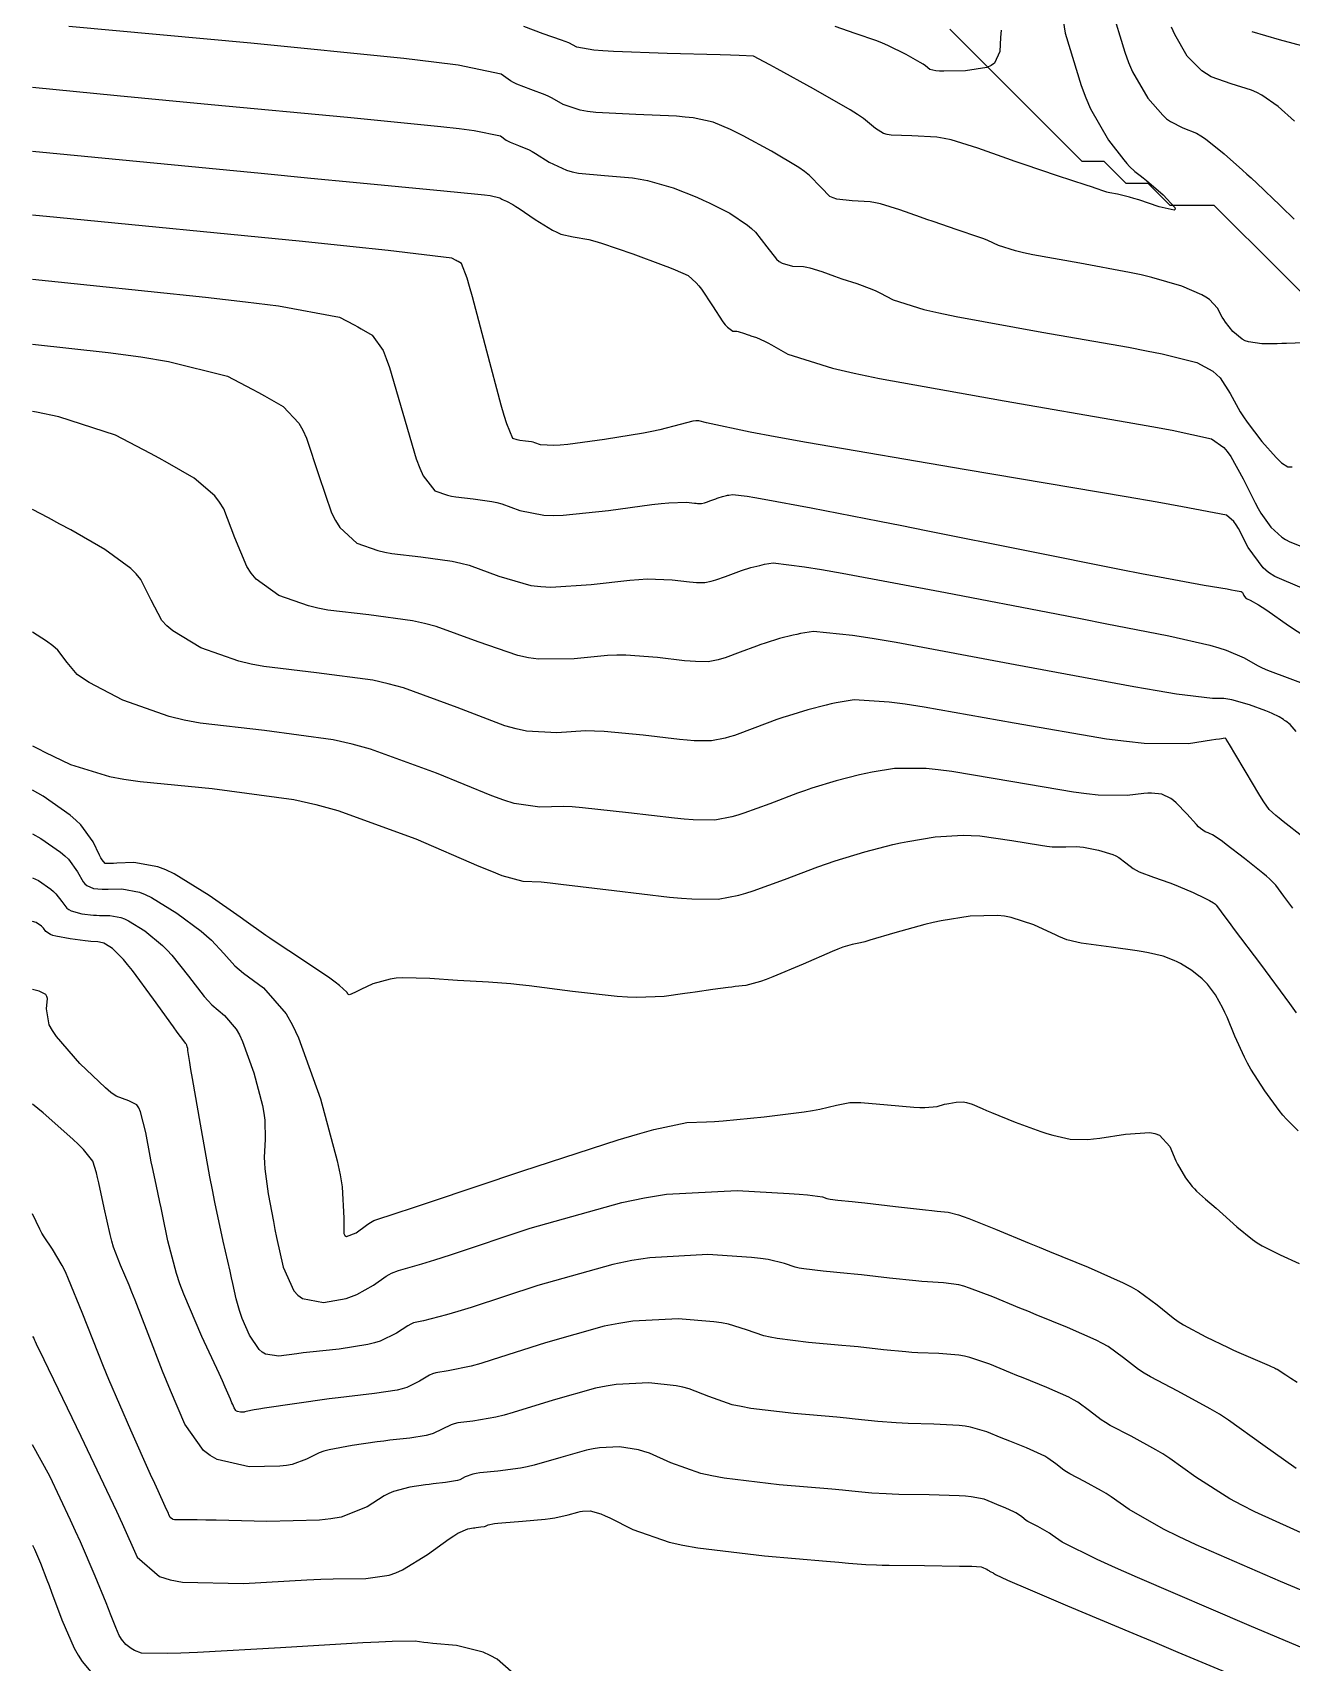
# Model space of a CAD drawing. Header units: metres. Extents: x 837117 to 838479, y 1189012 to 1191015.
# Drawn here: x 837476.5 to 837533.6, y 1189123.3 to 1189197.3 of the extents above; entities that cross this region are included whole.
import ezdxf

# ---------------------------------------------------------------- set-up
doc = ezdxf.new("R2010")
doc.units = ezdxf.units.M
doc.header["$LTSCALE"] = 0.3
for name, color, linetype in [('COTAS 10', 1, 'Continuous'), ('COTAS INT', 252, 'Continuous'), ('DRENAJE', 5, 'Continuous')]:
    doc.layers.add(name, color=color, linetype=linetype)

msp = doc.modelspace()

# ---------------------------------------------------------------- linework, layer by layer
at = {"layer": 'COTAS 10'}
for points in [[(837520.441, 1189197.37), (837520.426, 1189197.207), (837520.413, 1189197.041), (837520.383, 1189196.411), (837520.132, 1189195.877), (837519.981, 1189195.772), (837519.793, 1189195.685), (837518.818, 1189195.527), (837517.835, 1189195.515), (837517.643, 1189195.521), (837517.485, 1189195.53), (837517.202, 1189195.599), (837517.003, 1189195.76), (837516.898, 1189195.827), (837516.77, 1189195.905), (837516.129, 1189196.271), (837515.299, 1189196.681), (837515.052, 1189196.786), (837514.799, 1189196.888), (837513.823, 1189197.227), (837512.912, 1189197.537)], [(837534.091, 1189172.067), (837532.846, 1189172.595), (837532.567, 1189172.786), (837532.317, 1189172.995), (837531.649, 1189173.913), (837531.204, 1189174.772), (837531.093, 1189174.945), (837530.989, 1189175.09), (837530.657, 1189175.38), (837528.667, 1189175.76), (837527.518, 1189175.962), (837526.108, 1189176.206), (837518.855, 1189177.436), (837511.605, 1189178.678), (837510.197, 1189178.929), (837509.05, 1189179.14), (837507.075, 1189179.567), (837506.723, 1189179.655), (837506.599, 1189179.653), (837506.463, 1189179.638), (837505.88, 1189179.488), (837504.955, 1189179.246), (837504.605, 1189179.173), (837504.213, 1189179.099), (837502.458, 1189178.811), (837500.781, 1189178.589), (837500.439, 1189178.557), (837500.15, 1189178.537), (837499.547, 1189178.57), (837499.286, 1189178.666), (837499.212, 1189178.686), (837499.137, 1189178.703), (837498.863, 1189178.74), (837498.608, 1189178.769), (837498.545, 1189178.781), (837498.486, 1189178.795), (837498.301, 1189178.861), (837498.02, 1189179.515), (837497.9, 1189179.901), (837497.762, 1189180.375), (837497.113, 1189182.824), (837496.47, 1189185.275), (837496.335, 1189185.749), (837496.22, 1189186.135), (837495.962, 1189186.792), (837495.813, 1189186.877), (837495.766, 1189186.903), (837495.717, 1189186.93), (837495.52, 1189187.034), (837492.643, 1189187.384), (837490.905, 1189187.566), (837488.759, 1189187.785), (837477.607, 1189188.882), (837476.514, 1189188.992)], [(837533.663, 1189157.559), (837533.44, 1189157.857), (837533.255, 1189158.106), (837532.9, 1189158.596), (837532.615, 1189158.885), (837532.475, 1189159.007), (837532.307, 1189159.148), (837531.479, 1189159.808), (837530.646, 1189160.446), (837530.476, 1189160.574), (837530.332, 1189160.68), (837530.029, 1189160.883), (837529.896, 1189160.942), (837529.859, 1189160.957), (837529.822, 1189160.971), (837529.686, 1189161.018), (837529.478, 1189161.171), (837529.394, 1189161.251), (837529.3, 1189161.349), (837528.865, 1189161.839), (837528.382, 1189162.339), (837528.257, 1189162.443), (837528.136, 1189162.531), (837527.729, 1189162.724), (837527.255, 1189162.773), (837527.092, 1189162.771), (837526.914, 1189162.762), (837526.154, 1189162.672), (837524.842, 1189162.684), (837524.316, 1189162.74), (837523.72, 1189162.818), (837520.977, 1189163.286), (837518.205, 1189163.754), (837517.59, 1189163.832), (837517.04, 1189163.886), (837515.605, 1189163.896), (837514.589, 1189163.725), (837514.303, 1189163.667), (837514.016, 1189163.603), (837512.963, 1189163.334), (837511.852, 1189162.991), (837511.528, 1189162.881), (837511.197, 1189162.765), (837509.942, 1189162.291), (837508.77, 1189161.864), (837508.491, 1189161.777), (837508.232, 1189161.703), (837507.46, 1189161.55), (837506.469, 1189161.561), (837506.071, 1189161.59), (837505.62, 1189161.631), (837503.546, 1189161.875), (837501.454, 1189162.11), (837500.992, 1189162.145), (837500.58, 1189162.167), (837499.518, 1189162.142), (837498.355, 1189162.31), (837497.88, 1189162.455), (837497.338, 1189162.643), (837494.831, 1189163.675), (837491.845, 1189164.769), (837491.002, 1189164.996), (837490.152, 1189165.189), (837487.024, 1189165.609), (837484.108, 1189165.946), (837483.391, 1189166.086), (837482.714, 1189166.246), (837480.599, 1189166.994), (837479.082, 1189167.791), (837478.783, 1189167.982), (837478.536, 1189168.16), (837478.08, 1189168.697), (837477.653, 1189169.26), (837477.425, 1189169.455), (837477.149, 1189169.667), (837476.514, 1189170.08)], [(837533.821, 1189132.147), (837532.306, 1189133.222), (837530.756, 1189134.329), (837530.336, 1189134.6), (837529.921, 1189134.856), (837528.459, 1189135.649), (837527.207, 1189136.302), (837526.925, 1189136.469), (837526.67, 1189136.63), (837525.985, 1189137.16), (837525.291, 1189137.67), (837525.031, 1189137.819), (837524.742, 1189137.97), (837523.451, 1189138.544), (837522.029, 1189139.119), (837521.657, 1189139.271), (837521.293, 1189139.42), (837520.057, 1189139.932), (837518.999, 1189140.328), (837518.748, 1189140.405), (837518.514, 1189140.466), (837517.822, 1189140.567), (837517.099, 1189140.602), (837516.845, 1189140.623), (837516.569, 1189140.648), (837515.381, 1189140.777), (837514.107, 1189140.922), (837513.776, 1189140.957), (837513.455, 1189140.99), (837512.374, 1189141.091), (837511.486, 1189141.198), (837511.286, 1189141.235), (837511.105, 1189141.274), (837510.621, 1189141.443), (837509.87, 1189141.62), (837509.522, 1189141.664), (837509.113, 1189141.707), (837507.132, 1189141.843), (837504.504, 1189141.703), (837503.688, 1189141.571), (837502.834, 1189141.399), (837499.43, 1189140.44), (837496.411, 1189139.451), (837495.799, 1189139.26), (837495.284, 1189139.105), (837494.236, 1189138.844), (837493.796, 1189138.742), (837493.666, 1189138.686), (837493.531, 1189138.62), (837493.013, 1189138.282), (837492.284, 1189137.92), (837492.016, 1189137.838), (837491.72, 1189137.763), (837490.415, 1189137.559), (837489.089, 1189137.418), (837488.779, 1189137.383), (837488.495, 1189137.349), (837487.679, 1189137.244), (837487.079, 1189137.33), (837486.931, 1189137.418), (837486.791, 1189137.534), (837486.353, 1189138.183), (837486.025, 1189138.943), (837485.954, 1189139.129), (837485.893, 1189139.303), (837485.744, 1189139.844), (837485.6, 1189140.529), (837485.54, 1189140.795), (837485.473, 1189141.094), (837485.16, 1189142.449), (837484.778, 1189144.218), (837484.666, 1189144.778), (837484.553, 1189145.368), (837484.122, 1189147.752), (837483.764, 1189149.835), (837483.697, 1189150.236), (837483.643, 1189150.561), (837483.56, 1189151.098), (837483.559, 1189151.148), (837483.557, 1189151.166), (837483.553, 1189151.185), (837483.531, 1189151.269), (837483.502, 1189151.35), (837483.494, 1189151.367), (837483.486, 1189151.381), (837483.456, 1189151.416), (837483.214, 1189151.737), (837483.073, 1189151.933), (837482.898, 1189152.174), (837481.999, 1189153.432), (837481.038, 1189154.734), (837480.825, 1189155.003), (837480.635, 1189155.232), (837480.14, 1189155.732), (837479.827, 1189155.925), (837479.751, 1189155.961), (837479.68, 1189155.989), (837479.465, 1189156.029), (837479.161, 1189156.043), (837479.035, 1189156.056), (837478.891, 1189156.073), (837478.217, 1189156.164), (837477.566, 1189156.286), (837477.436, 1189156.322), (837477.328, 1189156.359), (837477.119, 1189156.501), (837477.009, 1189156.654), (837476.963, 1189156.698), (837476.911, 1189156.742), (837476.67, 1189156.91), (837476.514, 1189156.958)], [(837498.599, 1189122.6), (837497.576, 1189123.489), (837497.271, 1189123.668), (837496.955, 1189123.818), (837495.732, 1189124.114), (837494.662, 1189124.208), (837494.443, 1189124.231), (837494.256, 1189124.251), (837493.86, 1189124.312), (837492.815, 1189124.296), (837492.22, 1189124.269), (837491.492, 1189124.232), (837487.757, 1189124.014), (837483.992, 1189123.805), (837483.244, 1189123.774), (837482.624, 1189123.753), (837481.453, 1189123.774), (837481.139, 1189123.89), (837481.061, 1189123.929), (837480.986, 1189123.972), (837480.747, 1189124.155), (837480.545, 1189124.399), (837480.494, 1189124.48), (837480.444, 1189124.568), (837480.282, 1189124.936), (837480.049, 1189125.542), (837479.955, 1189125.779), (837479.847, 1189126.047), (837479.351, 1189127.267), (837478.683, 1189128.823), (837478.467, 1189129.303), (837478.238, 1189129.803), (837477.297, 1189131.788), (837476.514, 1189133.217)]]:
    msp.add_lwpolyline(points, dxfattribs=at)
at = {"layer": 'COTAS INT'}
for points in [[(837525.434, 1189198.397), (837526.044, 1189196.381), (837526.221, 1189195.916), (837526.403, 1189195.491), (837527.091, 1189194.293), (837527.769, 1189193.519), (837527.944, 1189193.361), (837528.115, 1189193.228), (837528.686, 1189192.952), (837529.299, 1189192.7), (837529.496, 1189192.582), (837529.704, 1189192.443), (837530.551, 1189191.77), (837531.387, 1189191.029), (837531.587, 1189190.849), (837531.773, 1189190.679), (837532.334, 1189190.153), (837532.836, 1189189.668), (837532.985, 1189189.523), (837533.138, 1189189.374), (837533.73, 1189188.798)], [(837523.201, 1189198.106), (837523.349, 1189197.247), (837524.07, 1189194.863), (837524.28, 1189194.313), (837524.495, 1189193.81), (837525.308, 1189192.394), (837526.003, 1189191.502), (837526.143, 1189191.33), (837526.261, 1189191.19), (837526.498, 1189190.959), (837526.75, 1189190.785), (837526.877, 1189190.682), (837527.03, 1189190.556), (837527.788, 1189189.903), (837528.321, 1189189.328), (837528.332, 1189189.251), (837528.283, 1189189.21), (837527.612, 1189189.358), (837526.678, 1189189.678), (837526.463, 1189189.745), (837526.267, 1189189.803), (837525.717, 1189189.935), (837525.364, 1189189.999), (837525.292, 1189190.014), (837525.231, 1189190.028), (837525.104, 1189190.067), (837524.749, 1189190.195), (837524.544, 1189190.264), (837524.293, 1189190.347), (837523.002, 1189190.771), (837521.479, 1189191.28), (837521.082, 1189191.417), (837520.695, 1189191.553), (837519.389, 1189192.031), (837518.177, 1189192.4), (837517.85, 1189192.467), (837517.526, 1189192.52), (837516.389, 1189192.583), (837515.459, 1189192.613), (837515.266, 1189192.644), (837515.102, 1189192.685), (837514.74, 1189192.916), (837514.199, 1189193.373), (837513.921, 1189193.556), (837513.588, 1189193.764), (837511.924, 1189194.72), (837510.276, 1189195.626), (837509.953, 1189195.802), (837509.688, 1189195.945), (837509.213, 1189196.193), (837508.552, 1189196.234), (837508.17, 1189196.247), (837507.701, 1189196.262), (837505.289, 1189196.322), (837502.852, 1189196.406), (837502.368, 1189196.435), (837501.966, 1189196.468), (837501.201, 1189196.607), (837500.828, 1189196.796), (837500.673, 1189196.858), (837500.495, 1189196.926), (837499.667, 1189197.209), (837498.787, 1189197.548)], [(837534.166, 1189183.193), (837533.374, 1189183.164), (837533.165, 1189183.159), (837532.961, 1189183.155), (837532.264, 1189183.148), (837531.656, 1189183.235), (837531.509, 1189183.289), (837531.371, 1189183.356), (837530.946, 1189183.707), (837530.617, 1189184.136), (837530.538, 1189184.251), (837530.465, 1189184.366), (837530.247, 1189184.769), (837529.889, 1189185.163), (837529.728, 1189185.271), (837529.54, 1189185.379), (837528.639, 1189185.768), (837527.274, 1189186.163), (837526.793, 1189186.275), (837526.268, 1189186.389), (837524.001, 1189186.81), (837521.882, 1189187.193), (837521.45, 1189187.283), (837521.085, 1189187.366), (837520.325, 1189187.604), (837519.84, 1189187.831), (837519.649, 1189187.907), (837519.433, 1189187.988), (837518.447, 1189188.326), (837517.35, 1189188.692), (837517.064, 1189188.791), (837516.786, 1189188.889), (837515.845, 1189189.233), (837514.972, 1189189.499), (837514.737, 1189189.548), (837514.504, 1189189.586), (837513.685, 1189189.631), (837512.981, 1189189.708), (837512.821, 1189189.766), (837512.676, 1189189.839), (837512.277, 1189190.233), (837511.749, 1189190.79), (837511.523, 1189190.966), (837511.262, 1189191.151), (837510.029, 1189191.895), (837508.736, 1189192.586), (837508.437, 1189192.737), (837508.163, 1189192.87), (837507.385, 1189193.206), (837506.474, 1189193.393), (837506.116, 1189193.433), (837505.712, 1189193.468), (837503.868, 1189193.549), (837502.059, 1189193.648), (837501.676, 1189193.693), (837501.344, 1189193.745), (837500.57, 1189194.001), (837500.078, 1189194.292), (837499.924, 1189194.367), (837499.762, 1189194.439), (837499.111, 1189194.681), (837498.477, 1189194.925), (837498.326, 1189194.999), (837498.186, 1189195.076), (837497.765, 1189195.377), (837495.811, 1189195.786), (837494.704, 1189195.931), (837493.351, 1189196.09), (837486.418, 1189196.779), (837478.163, 1189197.54)], [(837533.745, 1189193.242), (837533.006, 1189193.907), (837532.263, 1189194.431), (837532.037, 1189194.549), (837531.801, 1189194.656), (837530.875, 1189194.945), (837529.969, 1189195.266), (837529.746, 1189195.393), (837529.535, 1189195.536), (837528.874, 1189196.192), (837528.311, 1189197.172), (837528.163, 1189197.519)], [(837534.303, 1189196.612), (837533.064, 1189196.938), (837531.823, 1189197.303)], [(837476.514, 1189194.784), (837480.356, 1189194.415), (837482.556, 1189194.205), (837484.609, 1189194.011), (837490.792, 1189193.436), (837495.032, 1189193.014), (837495.86, 1189192.917), (837496.537, 1189192.828), (837497.732, 1189192.578), (837497.989, 1189192.394), (837498.075, 1189192.347), (837498.168, 1189192.302), (837498.555, 1189192.152), (837499.029, 1189191.952), (837499.175, 1189191.875), (837499.329, 1189191.788), (837499.939, 1189191.395), (837500.722, 1189191.023), (837500.984, 1189190.95), (837501.266, 1189190.889), (837502.448, 1189190.777), (837503.722, 1189190.674), (837504.062, 1189190.619), (837504.397, 1189190.553), (837505.558, 1189190.219), (837506.638, 1189189.795), (837506.921, 1189189.671), (837507.196, 1189189.546), (837508.134, 1189189.07), (837508.935, 1189188.537), (837509.124, 1189188.376), (837509.299, 1189188.208), (837509.814, 1189187.55), (837510.25, 1189186.993), (837510.375, 1189186.887), (837510.503, 1189186.804), (837510.98, 1189186.679), (837511.481, 1189186.651), (837511.623, 1189186.628), (837511.767, 1189186.599), (837512.302, 1189186.436), (837512.877, 1189186.225), (837513.047, 1189186.166), (837513.222, 1189186.105), (837513.893, 1189185.881), (837514.573, 1189185.628), (837514.754, 1189185.55), (837514.932, 1189185.468), (837515.545, 1189185.14), (837516.939, 1189184.703), (837517.608, 1189184.552), (837518.401, 1189184.388), (837522.286, 1189183.686), (837526.215, 1189182.995), (837527.035, 1189182.838), (837527.738, 1189182.695), (837529.312, 1189182.305), (837530.041, 1189181.911), (837530.213, 1189181.765), (837530.371, 1189181.605), (837530.832, 1189180.895), (837531.281, 1189180.067), (837531.431, 1189179.832), (837531.592, 1189179.594), (837532.269, 1189178.715), (837532.906, 1189177.994), (837533.043, 1189177.857), (837533.162, 1189177.746), (837533.449, 1189177.57), (837533.632, 1189177.572)], [(837476.514, 1189191.884), (837486.88, 1189190.883), (837489.136, 1189190.666), (837491.054, 1189190.482), (837495.165, 1189190.092), (837496.713, 1189189.939), (837497.015, 1189189.903), (837497.263, 1189189.871), (837497.699, 1189189.779), (837497.793, 1189189.712), (837497.824, 1189189.695), (837497.858, 1189189.678), (837498, 1189189.624), (837498.296, 1189189.465), (837498.427, 1189189.383), (837498.579, 1189189.284), (837499.308, 1189188.789), (837500.099, 1189188.301), (837500.292, 1189188.207), (837500.472, 1189188.131), (837501.027, 1189188.004), (837501.733, 1189187.879), (837502.008, 1189187.804), (837502.319, 1189187.712), (837503.731, 1189187.232), (837505.113, 1189186.72), (837505.404, 1189186.606), (837505.657, 1189186.505), (837506.24, 1189186.245), (837506.608, 1189185.924), (837506.725, 1189185.786), (837506.849, 1189185.625), (837507.351, 1189184.868), (837507.824, 1189184.146), (837507.93, 1189184.009), (837508.025, 1189183.899), (837508.275, 1189183.727), (837508.458, 1189183.717), (837508.51, 1189183.709), (837508.563, 1189183.698), (837508.758, 1189183.638), (837508.968, 1189183.562), (837509.03, 1189183.54), (837509.094, 1189183.518), (837509.339, 1189183.436), (837509.713, 1189183.269), (837509.859, 1189183.193), (837510.023, 1189183.104), (837510.766, 1189182.677), (837512.793, 1189182.041), (837513.767, 1189181.822), (837514.919, 1189181.583), (837520.57, 1189180.561), (837526.161, 1189179.6), (837527.276, 1189179.4), (837528.203, 1189179.228), (837529.984, 1189178.843), (837530.542, 1189178.442), (837530.697, 1189178.26), (837530.853, 1189178.047), (837531.418, 1189177.02), (837531.954, 1189175.938), (837532.092, 1189175.689), (837532.224, 1189175.463), (837532.664, 1189174.831), (837533.167, 1189174.384), (837533.34, 1189174.275), (837533.528, 1189174.172), (837534.328, 1189173.853)], [(837476.514, 1189186.083), (837484.353, 1189185.274), (837486.166, 1189185.061), (837487.662, 1189184.87), (837490.436, 1189184.36), (837491.098, 1189184.011), (837491.263, 1189183.922), (837491.42, 1189183.835), (837491.92, 1189183.548), (837492.406, 1189182.841), (837492.553, 1189182.49), (837492.706, 1189182.072), (837493.306, 1189179.999), (837493.917, 1189177.932), (837494.076, 1189177.517), (837494.232, 1189177.17), (837494.76, 1189176.487), (837495.332, 1189176.285), (837495.514, 1189176.242), (837495.708, 1189176.204), (837496.496, 1189176.113), (837497.34, 1189176), (837497.57, 1189175.948), (837497.798, 1189175.887), (837498.604, 1189175.591), (837499.704, 1189175.376), (837500.116, 1189175.365), (837500.576, 1189175.375), (837502.625, 1189175.59), (837504.601, 1189175.863), (837505.015, 1189175.91), (837505.37, 1189175.945), (837506.169, 1189175.97), (837506.529, 1189175.928), (837506.607, 1189175.921), (837506.676, 1189175.916), (837506.849, 1189175.914), (837506.982, 1189175.94), (837507.027, 1189175.953), (837507.076, 1189175.968), (837507.279, 1189176.042), (837507.497, 1189176.125), (837507.554, 1189176.145), (837507.611, 1189176.164), (837507.803, 1189176.223), (837507.986, 1189176.27), (837508.036, 1189176.281), (837508.086, 1189176.291), (837508.262, 1189176.321), (837508.915, 1189176.241), (837509.265, 1189176.183), (837509.689, 1189176.109), (837511.829, 1189175.709), (837514.919, 1189175.106), (837515.941, 1189174.904), (837517.035, 1189174.687), (837521.587, 1189173.776), (837525.878, 1189172.921), (837526.807, 1189172.739), (837527.625, 1189172.581), (837529.642, 1189172.21), (837530.683, 1189172.033), (837530.885, 1189171.999), (837531.049, 1189171.97), (837531.329, 1189171.917), (837531.369, 1189171.883), (837531.381, 1189171.866), (837531.394, 1189171.845), (837531.447, 1189171.743), (837531.527, 1189171.634), (837531.556, 1189171.609), (837531.59, 1189171.586), (837531.738, 1189171.523), (837532.108, 1189171.319), (837532.281, 1189171.207), (837532.485, 1189171.071), (837533.477, 1189170.38), (837534.606, 1189169.639)], [(837476.514, 1189183.142), (837479.948, 1189182.762), (837481.426, 1189182.556), (837482.681, 1189182.356), (837485.353, 1189181.687), (837486.479, 1189181.093), (837486.76, 1189180.94), (837487.027, 1189180.793), (837487.879, 1189180.304), (837488.591, 1189179.548), (837488.771, 1189179.231), (837488.943, 1189178.869), (837489.5, 1189177.173), (837490.072, 1189175.489), (837490.253, 1189175.133), (837490.445, 1189174.826), (837491.22, 1189174.114), (837492.177, 1189173.776), (837492.484, 1189173.703), (837492.808, 1189173.64), (837494.128, 1189173.487), (837495.543, 1189173.297), (837495.928, 1189173.21), (837496.31, 1189173.107), (837497.661, 1189172.612), (837499.112, 1189172.192), (837499.557, 1189172.137), (837500.02, 1189172.109), (837501.848, 1189172.228), (837503.596, 1189172.439), (837504.009, 1189172.469), (837504.391, 1189172.486), (837505.513, 1189172.446), (837506.302, 1189172.354), (837506.473, 1189172.338), (837506.625, 1189172.327), (837507.002, 1189172.323), (837507.295, 1189172.381), (837507.393, 1189172.409), (837507.499, 1189172.442), (837507.945, 1189172.605), (837508.422, 1189172.785), (837508.548, 1189172.829), (837508.671, 1189172.871), (837509.093, 1189173.001), (837509.494, 1189173.103), (837509.603, 1189173.127), (837509.711, 1189173.15), (837510.098, 1189173.214), (837511.528, 1189173.041), (837512.295, 1189172.913), (837513.223, 1189172.75), (837517.911, 1189171.873), (837522.956, 1189170.9), (837524.108, 1189170.676), (837525.154, 1189170.472), (837528.048, 1189169.9), (837529.911, 1189169.478), (837530.307, 1189169.369), (837530.651, 1189169.263), (837531.461, 1189168.907), (837532.066, 1189168.559), (837532.281, 1189168.458), (837532.517, 1189168.356), (837533.538, 1189167.968), (837534.541, 1189167.6)], [(837533.813, 1189165.568), (837533.54, 1189165.886), (837533.344, 1189166.032), (837533.291, 1189166.071), (837533.238, 1189166.108), (837533.053, 1189166.232), (837532.734, 1189166.386), (837532.597, 1189166.442), (837532.44, 1189166.503), (837531.698, 1189166.771), (837530.907, 1189167.002), (837530.718, 1189167.04), (837530.544, 1189167.067), (837530.025, 1189167.072), (837528.39, 1189167.265), (837527.513, 1189167.41), (837526.451, 1189167.596), (837521.08, 1189168.598), (837515.678, 1189169.599), (837514.597, 1189169.783), (837513.695, 1189169.926), (837511.934, 1189170.108), (837511.337, 1189170.008), (837511.17, 1189169.974), (837511.001, 1189169.937), (837510.383, 1189169.779), (837509.731, 1189169.578), (837509.541, 1189169.513), (837509.347, 1189169.445), (837508.611, 1189169.167), (837507.923, 1189168.916), (837507.759, 1189168.865), (837507.607, 1189168.822), (837507.155, 1189168.732), (837506.573, 1189168.738), (837506.339, 1189168.755), (837506.075, 1189168.779), (837504.857, 1189168.922), (837503.412, 1189169.027), (837503.003, 1189169.028), (837502.591, 1189169.015), (837501.072, 1189168.866), (837499.465, 1189168.843), (837498.998, 1189168.91), (837498.521, 1189169.009), (837496.717, 1189169.633), (837494.821, 1189170.328), (837494.286, 1189170.472), (837493.746, 1189170.594), (837491.76, 1189170.861), (837489.908, 1189171.075), (837489.453, 1189171.164), (837489.023, 1189171.266), (837487.68, 1189171.741), (837486.657, 1189172.481), (837486.43, 1189172.749), (837486.226, 1189173.046), (837485.693, 1189174.348), (837485.18, 1189175.666), (837484.989, 1189175.973), (837484.777, 1189176.254), (837483.837, 1189177.061), (837482.634, 1189177.751), (837482.257, 1189177.959), (837481.86, 1189178.175), (837480.269, 1189179.014), (837477.7, 1189179.843), (837476.686, 1189180.051), (837476.514, 1189180.081)], [(837534.124, 1189160.795), (837533.236, 1189161.492), (837533.056, 1189161.637), (837532.903, 1189161.761), (837532.59, 1189162.034), (837532.353, 1189162.373), (837532.248, 1189162.538), (837532.127, 1189162.735), (837531.549, 1189163.703), (837530.993, 1189164.648), (837530.885, 1189164.831), (837530.796, 1189164.979), (837530.645, 1189165.228), (837530.626, 1189165.249), (837530.621, 1189165.253), (837530.617, 1189165.257), (837530.604, 1189165.264), (837530.34, 1189165.226), (837530.178, 1189165.201), (837529.977, 1189165.17), (837528.93, 1189165.005), (837526.927, 1189165.024), (837526.125, 1189165.108), (837525.214, 1189165.227), (837521.029, 1189165.942), (837516.942, 1189166.677), (837516.093, 1189166.807), (837515.368, 1189166.906), (837513.769, 1189167.002), (837512.963, 1189166.867), (837512.736, 1189166.82), (837512.508, 1189166.77), (837511.673, 1189166.557), (837510.791, 1189166.284), (837510.534, 1189166.197), (837510.272, 1189166.105), (837509.276, 1189165.729), (837508.347, 1189165.39), (837508.125, 1189165.321), (837507.92, 1189165.262), (837507.307, 1189165.141), (837506.521, 1189165.149), (837506.205, 1189165.173), (837505.847, 1189165.205), (837504.201, 1189165.399), (837502.433, 1189165.568), (837501.997, 1189165.586), (837501.586, 1189165.591), (837500.295, 1189165.504), (837498.91, 1189165.576), (837498.439, 1189165.683), (837497.93, 1189165.826), (837495.774, 1189166.654), (837493.333, 1189167.549), (837492.644, 1189167.734), (837491.949, 1189167.892), (837489.392, 1189168.235), (837487.008, 1189168.51), (837486.422, 1189168.625), (837485.869, 1189168.756), (837484.139, 1189169.367), (837482.87, 1189170.136), (837482.606, 1189170.365), (837482.381, 1189170.603), (837481.886, 1189171.522), (837481.416, 1189172.463), (837481.207, 1189172.714), (837480.963, 1189172.961), (837479.795, 1189173.817), (837478.241, 1189174.709), (837477.753, 1189174.978), (837477.241, 1189175.256), (837476.514, 1189175.64)], [(837476.514, 1189164.923), (837476.778, 1189164.784), (837477.062, 1189164.637), (837478.23, 1189164.065), (837479.994, 1189163.531), (837480.654, 1189163.408), (837481.387, 1189163.296), (837484.656, 1189162.983), (837488.355, 1189162.486), (837489.36, 1189162.258), (837490.357, 1189161.99), (837493.888, 1189160.697), (837496.747, 1189159.46), (837497.321, 1189159.228), (837497.8, 1189159.044), (837498.741, 1189158.78), (837499.575, 1189158.744), (837499.986, 1189158.704), (837500.475, 1189158.651), (837502.89, 1189158.351), (837505.393, 1189158.057), (837505.937, 1189158.008), (837506.417, 1189157.972), (837507.613, 1189157.959), (837508.545, 1189158.144), (837508.857, 1189158.232), (837509.194, 1189158.338), (837510.608, 1189158.853), (837512.122, 1189159.425), (837512.521, 1189159.566), (837512.912, 1189159.698), (837514.252, 1189160.112), (837515.523, 1189160.437), (837515.87, 1189160.513), (837516.214, 1189160.584), (837517.441, 1189160.789), (837518.713, 1189160.867), (837519.086, 1189160.856), (837519.469, 1189160.832), (837520.926, 1189160.63), (837522.225, 1189160.408), (837522.508, 1189160.371), (837522.757, 1189160.345), (837523.378, 1189160.339), (837523.85, 1189160.355), (837524.005, 1189160.341), (837524.17, 1189160.321), (837524.855, 1189160.185), (837525.504, 1189159.984), (837525.648, 1189159.923), (837525.775, 1189159.859), (837526.102, 1189159.611), (837526.43, 1189159.351), (837526.558, 1189159.28), (837526.701, 1189159.21), (837527.351, 1189158.965), (837528.085, 1189158.71), (837528.281, 1189158.635), (837528.474, 1189158.558), (837529.144, 1189158.263), (837529.683, 1189158.005), (837529.792, 1189157.951), (837529.885, 1189157.904), (837530.078, 1189157.799), (837530.156, 1189157.736), (837530.175, 1189157.717), (837530.194, 1189157.696), (837530.257, 1189157.612), (837530.591, 1189157.159), (837530.781, 1189156.905), (837531.014, 1189156.595), (837532.208, 1189155.014), (837533.512, 1189153.239), (837533.814, 1189152.807)], [(837533.91, 1189147.462), (837533.377, 1189147.985), (837533.215, 1189148.171), (837533.048, 1189148.375), (837532.394, 1189149.264), (837531.766, 1189150.258), (837531.615, 1189150.529), (837531.473, 1189150.798), (837531.042, 1189151.755), (837530.683, 1189152.617), (837530.587, 1189152.826), (837530.492, 1189153.022), (837530.158, 1189153.623), (837529.795, 1189154.109), (837529.681, 1189154.232), (837529.561, 1189154.35), (837529.081, 1189154.734), (837528.568, 1189155.047), (837528.427, 1189155.119), (837528.287, 1189155.186), (837527.786, 1189155.376), (837527.123, 1189155.531), (837526.88, 1189155.575), (837526.612, 1189155.619), (837525.431, 1189155.785), (837524.303, 1189155.938), (837524.069, 1189155.975), (837523.869, 1189156.01), (837523.426, 1189156.115), (837523.06, 1189156.276), (837522.907, 1189156.345), (837522.732, 1189156.425), (837521.917, 1189156.806), (837520.892, 1189157.139), (837520.585, 1189157.19), (837520.267, 1189157.222), (837519.037, 1189157.189), (837517.724, 1189156.982), (837517.355, 1189156.906), (837516.984, 1189156.82), (837515.622, 1189156.442), (837514.488, 1189156.097), (837514.259, 1189156.033), (837514.068, 1189155.982), (837513.686, 1189155.91), (837513.259, 1189155.784), (837513.039, 1189155.699), (837512.775, 1189155.591), (837511.455, 1189155.021), (837510.08, 1189154.438), (837509.782, 1189154.323), (837509.519, 1189154.228), (837508.867, 1189154.052), (837508.382, 1189153.996), (837508.225, 1189153.976), (837508.057, 1189153.955), (837507.368, 1189153.863), (837506.568, 1189153.753), (837506.332, 1189153.719), (837506.088, 1189153.685), (837505.153, 1189153.551), (837503.921, 1189153.499), (837503.49, 1189153.517), (837503.02, 1189153.548), (837501, 1189153.773), (837499.032, 1189154.031), (837498.596, 1189154.082), (837498.207, 1189154.124), (837497.195, 1189154.202), (837496.357, 1189154.241), (837496.078, 1189154.257), (837495.779, 1189154.277), (837494.529, 1189154.369), (837493.291, 1189154.397), (837492.999, 1189154.376), (837492.73, 1189154.343), (837491.939, 1189154.118), (837491.397, 1189153.861), (837491.284, 1189153.806), (837491.187, 1189153.759), (837490.969, 1189153.648), (837490.87, 1189153.625), (837490.848, 1189153.633), (837490.827, 1189153.646), (837490.771, 1189153.746), (837490.437, 1189154.056), (837490.241, 1189154.203), (837490, 1189154.375), (837488.756, 1189155.215), (837487.516, 1189156.033), (837487.278, 1189156.191), (837487.086, 1189156.32), (837486.77, 1189156.538), (837486.414, 1189156.798), (837486.196, 1189156.953), (837485.927, 1189157.144), (837484.521, 1189158.133), (837482.936, 1189159.107), (837482.554, 1189159.289), (837482.196, 1189159.432), (837481.105, 1189159.632), (837480.34, 1189159.594), (837480.186, 1189159.588), (837480.058, 1189159.584), (837479.807, 1189159.584), (837479.671, 1189159.741), (837479.615, 1189159.835), (837479.553, 1189159.952), (837479.262, 1189160.557), (837478.706, 1189161.33), (837478.477, 1189161.553), (837478.214, 1189161.779), (837476.993, 1189162.628), (837476.514, 1189162.904)], [(837476.514, 1189160.92), (837476.885, 1189160.722), (837477.78, 1189160.1), (837477.972, 1189159.934), (837478.141, 1189159.771), (837478.547, 1189159.205), (837478.811, 1189158.754), (837478.889, 1189158.664), (837478.969, 1189158.589), (837479.277, 1189158.444), (837479.669, 1189158.413), (837479.803, 1189158.411), (837479.947, 1189158.41), (837480.558, 1189158.431), (837481.357, 1189158.285), (837481.62, 1189158.18), (837481.9, 1189158.047), (837483.061, 1189157.333), (837484.163, 1189156.507), (837484.406, 1189156.303), (837484.622, 1189156.11), (837485.18, 1189155.503), (837485.69, 1189154.938), (837485.876, 1189154.772), (837486.082, 1189154.601), (837486.989, 1189153.949), (837488.014, 1189152.762), (837488.294, 1189152.254), (837488.572, 1189151.669), (837489.566, 1189148.908), (837490.328, 1189146.09), (837490.46, 1189145.469), (837490.559, 1189144.917), (837490.632, 1189143.498), (837490.627, 1189142.806), (837490.676, 1189142.712), (837490.747, 1189142.66), (837491.186, 1189142.825), (837491.662, 1189143.181), (837491.757, 1189143.249), (837491.835, 1189143.304), (837491.986, 1189143.393), (837493.049, 1189143.739), (837493.703, 1189143.956), (837494.514, 1189144.226), (837498.741, 1189145.638), (837503.075, 1189147.044), (837503.952, 1189147.309), (837504.689, 1189147.521), (837506.187, 1189147.841), (837507.08, 1189147.862), (837507.436, 1189147.885), (837507.84, 1189147.917), (837509.69, 1189148.098), (837511.505, 1189148.319), (837511.887, 1189148.377), (837512.216, 1189148.434), (837512.966, 1189148.625), (837513.57, 1189148.737), (837513.807, 1189148.744), (837514.073, 1189148.741), (837515.286, 1189148.641), (837516.487, 1189148.528), (837516.747, 1189148.516), (837516.974, 1189148.512), (837517.531, 1189148.567), (837517.876, 1189148.663), (837517.971, 1189148.685), (837518.064, 1189148.704), (837518.397, 1189148.757), (837518.71, 1189148.765), (837518.79, 1189148.757), (837518.868, 1189148.744), (837519.128, 1189148.66), (837519.575, 1189148.466), (837519.77, 1189148.385), (837519.997, 1189148.291), (837521.075, 1189147.853), (837522.237, 1189147.421), (837522.516, 1189147.331), (837522.778, 1189147.254), (837523.57, 1189147.085), (837524.366, 1189147.068), (837524.63, 1189147.088), (837524.912, 1189147.118), (837526.087, 1189147.313), (837527.184, 1189147.386), (837527.417, 1189147.339), (837527.619, 1189147.263), (837528.094, 1189146.746), (837528.369, 1189146.098), (837528.445, 1189145.94), (837528.522, 1189145.79), (837528.799, 1189145.327), (837529.107, 1189144.933), (837529.203, 1189144.828), (837529.304, 1189144.723), (837529.707, 1189144.359), (837530.189, 1189143.95), (837530.339, 1189143.818), (837530.497, 1189143.677), (837531.129, 1189143.101), (837531.845, 1189142.522), (837532.056, 1189142.38), (837532.272, 1189142.247), (837533.097, 1189141.831), (837533.953, 1189141.438)], [(837476.514, 1189158.937), (837476.777, 1189158.816), (837477.346, 1189158.421), (837477.468, 1189158.316), (837477.575, 1189158.212), (837477.833, 1189157.853), (837478.07, 1189157.556), (837478.163, 1189157.493), (837478.268, 1189157.437), (837478.747, 1189157.304), (837479.28, 1189157.243), (837479.419, 1189157.233), (837479.554, 1189157.227), (837480.012, 1189157.23), (837480.519, 1189157.137), (837480.685, 1189157.07), (837480.863, 1189156.986), (837481.601, 1189156.533), (837482.399, 1189155.87), (837482.616, 1189155.653), (837482.83, 1189155.422), (837483.59, 1189154.468), (837484.294, 1189153.556), (837484.475, 1189153.352), (837484.648, 1189153.169), (837485.223, 1189152.682), (837485.75, 1189152.072), (837485.894, 1189151.81), (837486.037, 1189151.509), (837486.548, 1189150.088), (837486.935, 1189148.602), (837486.999, 1189148.259), (837487.046, 1189147.946), (837487.06, 1189147.063), (837487.018, 1189146.268), (837487.028, 1189146.009), (837487.048, 1189145.735), (837487.199, 1189144.605), (837487.434, 1189143.342), (837487.506, 1189142.983), (837487.582, 1189142.619), (837487.881, 1189141.274), (837488.356, 1189140.194), (837488.542, 1189139.998), (837488.752, 1189139.846), (837489.708, 1189139.669), (837490.731, 1189139.859), (837490.983, 1189139.939), (837491.222, 1189140.03), (837491.972, 1189140.457), (837492.549, 1189140.865), (837492.679, 1189140.944), (837492.796, 1189141.008), (837493.111, 1189141.118), (837494.167, 1189141.422), (837494.751, 1189141.608), (837495.462, 1189141.839), (837499.086, 1189143.039), (837503.231, 1189144.207), (837504.271, 1189144.417), (837505.265, 1189144.578), (837508.465, 1189144.748), (837510.822, 1189144.612), (837511.284, 1189144.58), (837511.663, 1189144.549), (837512.343, 1189144.459), (837512.536, 1189144.392), (837512.607, 1189144.376), (837512.687, 1189144.362), (837513.04, 1189144.319), (837513.687, 1189144.253), (837513.952, 1189144.224), (837514.253, 1189144.19), (837515.652, 1189144.026), (837517.016, 1189143.868), (837517.295, 1189143.838), (837517.533, 1189143.814), (837518.038, 1189143.774), (837518.506, 1189143.653), (837518.721, 1189143.577), (837518.972, 1189143.484), (837520.187, 1189142.994), (837521.716, 1189142.36), (837522.165, 1189142.176), (837522.626, 1189141.988), (837524.385, 1189141.277), (837525.981, 1189140.567), (837526.339, 1189140.38), (837526.661, 1189140.196), (837527.52, 1189139.565), (837528.235, 1189138.973), (837528.466, 1189138.815), (837528.712, 1189138.658), (837529.717, 1189138.113), (837530.73, 1189137.632), (837530.979, 1189137.516), (837531.215, 1189137.408), (837531.957, 1189137.082), (837532.491, 1189136.855), (837532.596, 1189136.81), (837532.682, 1189136.772), (837532.839, 1189136.701), (837532.878, 1189136.678), (837532.89, 1189136.672), (837532.903, 1189136.665), (837532.952, 1189136.641), (837533.349, 1189136.389), (837533.58, 1189136.239), (837533.864, 1189136.054)], [(837534.511, 1189129.011), (837531.946, 1189130.175), (837531.352, 1189130.477), (837530.81, 1189130.769), (837529.274, 1189131.75), (837528.091, 1189132.595), (837527.771, 1189132.802), (837527.454, 1189132.997), (837526.338, 1189133.602), (837525.383, 1189134.1), (837525.168, 1189134.228), (837524.974, 1189134.35), (837524.451, 1189134.754), (837523.921, 1189135.144), (837523.723, 1189135.257), (837523.502, 1189135.373), (837522.517, 1189135.811), (837521.432, 1189136.249), (837521.148, 1189136.365), (837520.871, 1189136.479), (837519.928, 1189136.87), (837519.026, 1189137.173), (837518.774, 1189137.232), (837518.522, 1189137.28), (837517.607, 1189137.36), (837516.664, 1189137.391), (837516.395, 1189137.408), (837516.123, 1189137.428), (837515.111, 1189137.528), (837513.96, 1189137.655), (837513.6, 1189137.691), (837513.222, 1189137.727), (837511.708, 1189137.863), (837510.284, 1189138.034), (837509.964, 1189138.093), (837509.675, 1189138.156), (837508.898, 1189138.427), (837508.077, 1189138.69), (837507.76, 1189138.749), (837507.405, 1189138.801), (837505.798, 1189138.938), (837503.743, 1189138.829), (837503.105, 1189138.726), (837502.436, 1189138.591), (837499.774, 1189137.841), (837497.359, 1189137.064), (837496.846, 1189136.912), (837496.402, 1189136.788), (837495.361, 1189136.57), (837494.796, 1189136.475), (837494.652, 1189136.429), (837494.513, 1189136.375), (837494.054, 1189136.108), (837493.483, 1189135.824), (837493.274, 1189135.76), (837493.043, 1189135.702), (837492.022, 1189135.542), (837490.756, 1189135.398), (837490.37, 1189135.35), (837489.969, 1189135.298), (837488.393, 1189135.08), (837487.038, 1189134.88), (837486.775, 1189134.839), (837486.562, 1189134.804), (837486.201, 1189134.732), (837486.137, 1189134.708), (837486.111, 1189134.704), (837486.081, 1189134.7), (837485.943, 1189134.698), (837485.8, 1189134.73), (837485.767, 1189134.749), (837485.737, 1189134.771), (837485.654, 1189134.889), (837485.589, 1189135.04), (837485.553, 1189135.128), (837485.489, 1189135.295), (837485.25, 1189135.835), (837485.122, 1189136.114), (837484.968, 1189136.45), (837484.189, 1189138.132), (837483.371, 1189140.043), (837483.193, 1189140.523), (837483.036, 1189140.982), (837482.641, 1189142.461), (837482.403, 1189143.67), (837482.344, 1189143.958), (837482.288, 1189144.227), (837482.111, 1189145.028), (837481.946, 1189145.798), (837481.896, 1189146.047), (837481.846, 1189146.31), (837481.652, 1189147.388), (837481.41, 1189148.323), (837481.329, 1189148.496), (837481.243, 1189148.631), (837480.882, 1189148.812), (837480.297, 1189149.034), (837480.069, 1189149.196), (837479.813, 1189149.402), (837478.65, 1189150.506), (837477.597, 1189151.732), (837477.411, 1189152.014), (837477.269, 1189152.272), (837477.138, 1189152.996), (837477.187, 1189153.461), (837477.16, 1189153.554), (837477.115, 1189153.633), (837476.805, 1189153.794), (837476.514, 1189153.86)], [(837536.854, 1189125.445), (837533.102, 1189127.017), (837529.287, 1189128.684), (837528.487, 1189129.057), (837527.799, 1189129.391), (837526.242, 1189130.278), (837525.426, 1189130.861), (837525.205, 1189131.003), (837524.987, 1189131.137), (837524.218, 1189131.555), (837523.559, 1189131.898), (837523.411, 1189131.986), (837523.277, 1189132.071), (837522.917, 1189132.349), (837522.551, 1189132.618), (837522.414, 1189132.696), (837522.262, 1189132.776), (837521.583, 1189133.078), (837520.835, 1189133.38), (837520.639, 1189133.46), (837520.448, 1189133.538), (837519.798, 1189133.808), (837519.052, 1189134.018), (837518.801, 1189134.059), (837518.53, 1189134.093), (837517.391, 1189134.153), (837516.23, 1189134.18), (837515.945, 1189134.192), (837515.677, 1189134.207), (837514.841, 1189134.28), (837513.814, 1189134.387), (837513.425, 1189134.424), (837512.99, 1189134.464), (837511.041, 1189134.635), (837509.083, 1189134.87), (837508.642, 1189134.951), (837508.244, 1189135.038), (837507.176, 1189135.411), (837506.284, 1189135.761), (837505.999, 1189135.833), (837505.696, 1189135.896), (837504.464, 1189136.033), (837502.982, 1189135.955), (837502.521, 1189135.88), (837502.039, 1189135.783), (837500.118, 1189135.242), (837498.307, 1189134.677), (837497.894, 1189134.565), (837497.519, 1189134.472), (837496.486, 1189134.295), (837495.796, 1189134.209), (837495.638, 1189134.172), (837495.494, 1189134.13), (837495.094, 1189133.933), (837494.683, 1189133.728), (837494.532, 1189133.682), (837494.365, 1189133.64), (837493.629, 1189133.525), (837492.715, 1189133.421), (837492.437, 1189133.386), (837492.148, 1189133.349), (837491.011, 1189133.192), (837489.958, 1189132.99), (837489.721, 1189132.925), (837489.509, 1189132.855), (837488.94, 1189132.568), (837488.29, 1189132.325), (837488.025, 1189132.282), (837487.724, 1189132.25), (837486.331, 1189132.224), (837484.892, 1189132.547), (837484.561, 1189132.735), (837484.26, 1189132.966), (837483.416, 1189134.156), (837482.764, 1189135.677), (837482.584, 1189136.116), (837482.403, 1189136.564), (837481.75, 1189138.248), (837481.16, 1189139.782), (837481.02, 1189140.135), (837480.889, 1189140.457), (837480.499, 1189141.361), (837480.186, 1189142.186), (837480.104, 1189142.459), (837480.025, 1189142.75), (837479.754, 1189143.96), (837479.521, 1189145.096), (837479.464, 1189145.341), (837479.412, 1189145.555), (837479.253, 1189146.075), (837478.824, 1189146.609), (837478.601, 1189146.831), (837478.333, 1189147.086), (837476.989, 1189148.276), (837476.514, 1189148.662)], [(837536.707, 1189122.91), (837531.693, 1189125.023), (837526.628, 1189127.193), (837525.622, 1189127.637), (837524.788, 1189128.013), (837523.209, 1189128.806), (837522.761, 1189129.126), (837522.64, 1189129.204), (837522.52, 1189129.278), (837522.097, 1189129.508), (837521.735, 1189129.696), (837521.654, 1189129.745), (837521.58, 1189129.791), (837521.382, 1189129.944), (837521.181, 1189130.092), (837521.106, 1189130.135), (837521.022, 1189130.179), (837520.649, 1189130.345), (837520.238, 1189130.511), (837520.131, 1189130.555), (837520.026, 1189130.598), (837519.668, 1189130.746), (837519.079, 1189130.863), (837518.828, 1189130.887), (837518.539, 1189130.907), (837517.175, 1189130.946), (837515.795, 1189130.969), (837515.495, 1189130.977), (837515.23, 1189130.987), (837514.571, 1189131.031), (837513.667, 1189131.119), (837513.249, 1189131.157), (837512.758, 1189131.201), (837510.375, 1189131.406), (837507.881, 1189131.706), (837507.32, 1189131.809), (837506.814, 1189131.92), (837505.454, 1189132.395), (837504.492, 1189132.831), (837504.237, 1189132.918), (837503.988, 1189132.99), (837503.131, 1189133.129), (837502.22, 1189133.08), (837501.938, 1189133.034), (837501.642, 1189132.975), (837500.463, 1189132.643), (837499.255, 1189132.29), (837498.942, 1189132.217), (837498.637, 1189132.155), (837497.611, 1189132.021), (837496.796, 1189131.942), (837496.624, 1189131.915), (837496.476, 1189131.885), (837496.135, 1189131.758), (837495.883, 1189131.632), (837495.79, 1189131.604), (837495.687, 1189131.578), (837495.235, 1189131.507), (837494.675, 1189131.444), (837494.504, 1189131.422), (837494.326, 1189131.399), (837493.628, 1189131.303), (837492.878, 1189131.1), (837492.667, 1189131.01), (837492.455, 1189130.905), (837491.68, 1189130.405), (837490.505, 1189129.94), (837490.042, 1189129.858), (837489.519, 1189129.796), (837487.131, 1189129.74), (837484.837, 1189129.796), (837484.374, 1189129.806), (837483.984, 1189129.812), (837483.198, 1189129.812), (837482.947, 1189129.817), (837482.896, 1189129.827), (837482.852, 1189129.841), (837482.759, 1189129.92), (837482.698, 1189130.059), (837482.674, 1189130.11), (837482.648, 1189130.167), (837482.527, 1189130.419), (837482.204, 1189131.125), (837482.05, 1189131.469), (837481.867, 1189131.877), (837480.973, 1189133.886), (837479.977, 1189136.182), (837479.731, 1189136.77), (837479.496, 1189137.338), (837478.756, 1189139.221), (837478.149, 1189140.727), (837478, 1189141.057), (837477.859, 1189141.35), (837477.415, 1189142.096), (837477.037, 1189142.647), (837476.938, 1189142.818), (837476.841, 1189142.996), (837476.514, 1189143.695)], [(837476.514, 1189138.127), (837476.569, 1189138.049), (837476.605, 1189137.959), (837476.616, 1189137.932), (837476.627, 1189137.904), (837476.675, 1189137.795), (837477.017, 1189137.082), (837477.214, 1189136.674), (837477.455, 1189136.174), (837478.699, 1189133.606), (837480.024, 1189130.839), (837480.316, 1189130.213), (837480.577, 1189129.649), (837481.25, 1189128.118), (837482.272, 1189127.246), (837482.753, 1189127.097), (837483.319, 1189126.989), (837486.076, 1189126.931), (837488.945, 1189127.089), (837489.581, 1189127.117), (837490.149, 1189127.137), (837491.627, 1189127.155), (837492.683, 1189127.305), (837492.983, 1189127.409), (837493.288, 1189127.54), (837494.419, 1189128.241), (837495.402, 1189128.956), (837495.613, 1189129.096), (837495.798, 1189129.21), (837496.246, 1189129.414), (837496.505, 1189129.45), (837496.571, 1189129.459), (837496.634, 1189129.467), (837496.842, 1189129.49), (837497.01, 1189129.516), (837497.048, 1189129.526), (837497.082, 1189129.537), (837497.176, 1189129.583), (837497.458, 1189129.641), (837497.611, 1189129.658), (837497.796, 1189129.676), (837498.736, 1189129.747), (837499.755, 1189129.838), (837499.989, 1189129.869), (837500.204, 1189129.902), (837500.807, 1189130.043), (837501.244, 1189130.167), (837501.354, 1189130.189), (837501.459, 1189130.206), (837501.797, 1189130.224), (837502.279, 1189130.085), (837502.476, 1189130.003), (837502.699, 1189129.902), (837503.731, 1189129.379), (837505.383, 1189128.803), (837505.998, 1189128.667), (837506.68, 1189128.542), (837509.709, 1189128.178), (837512.525, 1189127.938), (837513.073, 1189127.89), (837513.521, 1189127.852), (837514.301, 1189127.782), (837514.784, 1189127.767), (837515.045, 1189127.762), (837515.361, 1189127.757), (837516.96, 1189127.74), (837518.547, 1189127.72), (837518.855, 1189127.714), (837519.106, 1189127.708), (837519.539, 1189127.684), (837519.603, 1189127.657), (837519.641, 1189127.641), (837519.715, 1189127.611), (837519.783, 1189127.581), (837519.798, 1189127.573), (837519.811, 1189127.566), (837519.848, 1189127.539), (837519.883, 1189127.512), (837519.911, 1189127.494), (837519.977, 1189127.46), (837520.053, 1189127.419), (837520.074, 1189127.406), (837520.096, 1189127.392), (837520.177, 1189127.334), (837520.728, 1189127.078), (837521.047, 1189126.94), (837521.437, 1189126.771), (837523.446, 1189125.917), (837526.405, 1189124.674), (837527.395, 1189124.26), (837528.459, 1189123.816), (837532.917, 1189121.959)], [(837476.514, 1189128.661), (837476.593, 1189128.486), (837476.868, 1189127.845), (837477.162, 1189127.096), (837477.263, 1189126.831), (837477.373, 1189126.539), (837477.838, 1189125.277), (837478.404, 1189123.989), (837478.577, 1189123.682), (837478.757, 1189123.396), (837479.465, 1189122.542)]]:
    msp.add_lwpolyline(points, dxfattribs=at)
at = {"layer": 'DRENAJE'}
msp.add_polyline3d([(837534.104, 1189185.427, 0), (837533.104, 1189186.427, 0), (837532.105, 1189187.426, 0), (837531.105, 1189188.426, 0), (837530.105, 1189189.426, 0), (837529.106, 1189189.426, 0), (837528.106, 1189189.426, 0), (837527.106, 1189190.425, 0), (837526.107, 1189190.425, 0), (837525.107, 1189191.425, 0), (837524.107, 1189191.425, 0), (837523.108, 1189192.425, 0), (837522.108, 1189193.424, 0), (837521.108, 1189194.424, 0), (837520.109, 1189195.424, 0), (837519.109, 1189196.423, 0), (837518.109, 1189197.423, 0)], dxfattribs=at)

doc.saveas('drawing.dxf')
